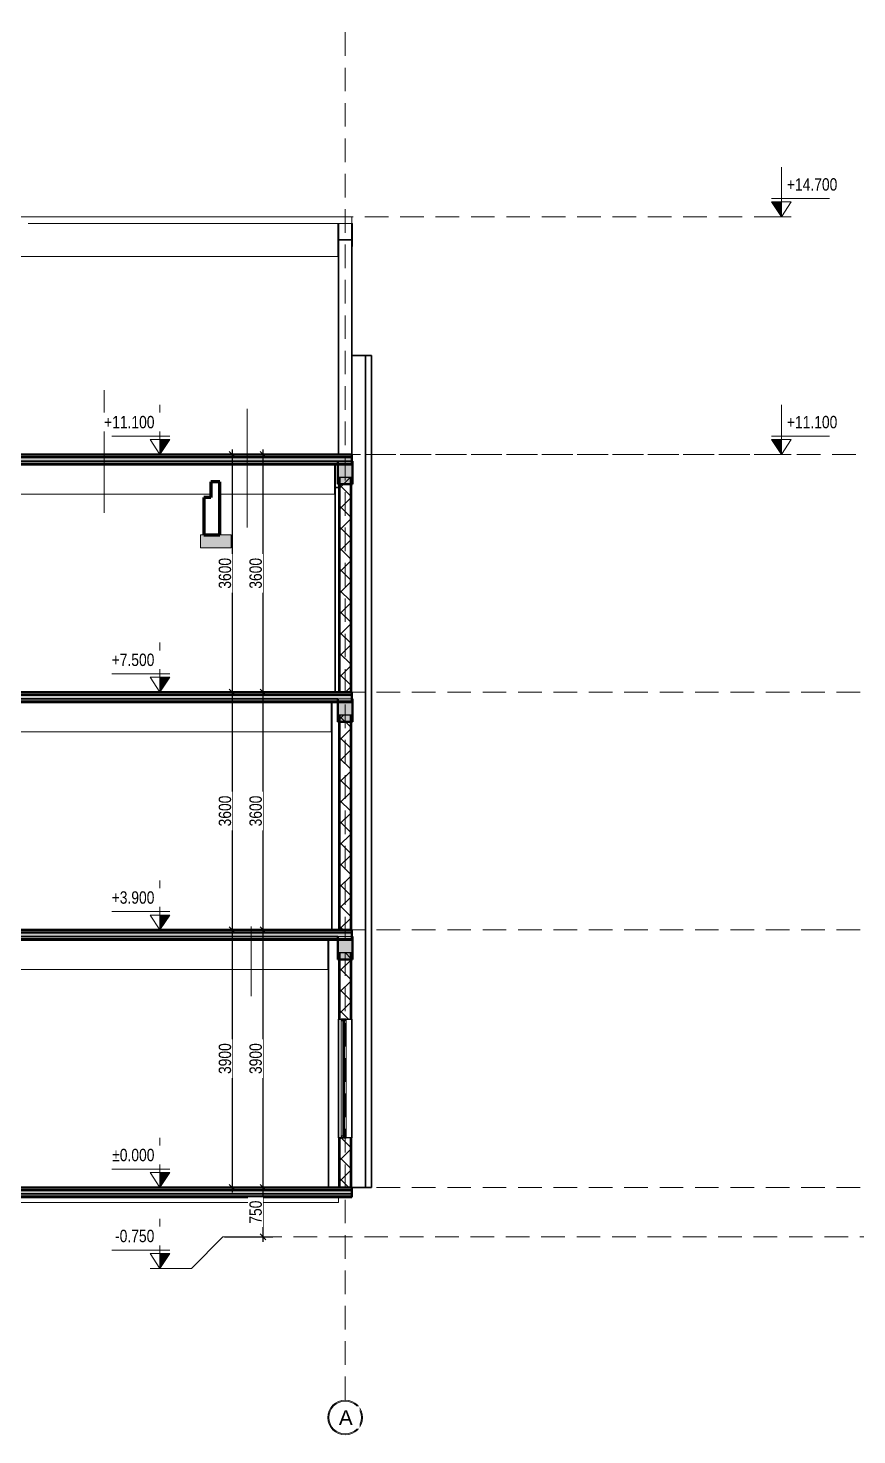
# Model space of a CAD drawing. Header units: millimetres. Extents: x -31177 to 43935, y -145912 to 20306.
# Drawn here: x -4800 to 7747, y -73748 to -52443 of the extents above; entities that cross this region are included whole.
import ezdxf

# ---------------------------------------------------------------- set-up
doc = ezdxf.new("R2010")
doc.units = ezdxf.units.MM
doc.linetypes.add('Hidden', pattern=[535.78125, 357.1875, -178.59375])
for name, color, linetype, lineweight in [('A-ANNO-DIMS', 1, 'Continuous', 9), ('A-DETL', 8, 'Continuous', 18), ('A-DETL-GENF', 8, 'Continuous', 18), ('A-DETL-WIDE', 7, 'Continuous', 70), ('A-FLOR', 7, 'Continuous', 18), ('A-FLOR-LEVL', 8, 'Continuous', 9), ('A-FLOR-MCUT', 7, 'Continuous', 50), ('A-FLOR-PATT', 8, 'Continuous', 50), ('A-GLAZ', 4, 'Continuous', 25), ('A-WALL', 7, 'Continuous', 35), ('A-WALL-PATT', 8, 'Continuous', 25), ('S-BEAM', 7, 'Continuous', 18), ('S-COLS', 7, 'Continuous', 35), ('S-FNDN', 7, 'Continuous', 18), ('S-GRID', 1, 'Continuous', 9), ('S-GRID-IDEN', 1, 'Continuous', 9)]:
    doc.layers.add(name, color=color, linetype=linetype, lineweight=lineweight)
doc.styles.add('Arial', font='arial.ttf', dxfattribs={"width": 0.8, "height": 187.5})
doc.styles.add('Arial_1', font='arial.ttf', dxfattribs={"height": 225})
doc.dimstyles.new('kt_nam', dxfattribs={"dimscale": 304.8, "dimtxt": 191.298637, "dimasz": 0.295276, "dimexe": 0.492126, "dimexo": 0.0625, "dimgap": 0.049213, "dimtad": 1, "dimdec": 0, "dimzin": 0, "dimdsep": 46, "dimtxsty": 'Arial', "dimblk1": 'OBLIQUE', "dimblk2": 'OBLIQUE', "dimsah": 1, "dimcen": 0.09, "dimdle": 0.246063, "dimazin": 0, "dimtfac": 1, "dimtdec": 4, "dimtix": 1, "dimtmove": 0, "dimatfit": 3, "dimfxl": 1.968504, "dimfxlon": 1, "dimtvp": 1, "dimtfill": 1, "dimtolj": 1, "dimtzin": 0, "dimarcsym": 2})
pattern_1 = [(0, (-5629.864, -63999.29), (304.8, 76.2), [25.146, -203.454, 25.146, -203.454, -1219.2]), (0, (-5629.864, -63999.29), (304.8, 76.2), [-457.2, 25.146, -432.054, 25.146, -203.454, -533.4]), (0, (-5629.864, -63999.29), (304.8, 76.2), [-1143, 25.146, -127.254, 25.146, -355.854]), (120, (-5515.564, -63961.19), (-218.39114, 225.86454), [25.146, -203.454, 25.146, -203.454, -1219.2]), (120, (-5515.564, -63961.19), (-218.39114, 225.86454), [-457.2, 25.146, -432.054, 25.146, -203.454, -533.4]), (120, (-5515.564, -63961.19), (-218.39114, 225.86454), [-1143, 25.146, -127.254, 25.146, -355.854]), (240, (-5477.464, -63808.79), (-86.40886, -302.06454), [25.146, -203.454, 25.146, -203.454, -1219.2]), (240, (-5477.464, -63808.79), (-86.40886, -302.06454), [-457.2, 25.146, -432.054, 25.146, -203.454, -533.4]), (240, (-5477.464, -63808.79), (-86.40886, -302.06454), [-1143, 25.146, -127.254, 25.146, -355.854])]
pattern_2 = [(45, (-5629.86, -63999.3), (-159.099, 159.099), []), (135, (-5629.86, -63999.3), (-159.099, -159.099), [])]

# ---------------------------------------------------------------- blocks, each defined once
blk = doc.blocks.new('CUA SO 2 CANH NHOM KINH O O THOANG - S1_1500x1800-2404851-MẶT CẮT 3-3')
at = {"layer": 'A-GLAZ'}
for p, q in [((13, 2550), (-63, 2550)), ((-63, 2550), (-63, 2525)), ((-63, 2525), (13, 2525)), ((-12.5, 2525), (-37.5, 2525)), ((-37.5, 2525), (-37.5, 775)), ((-12.5, 775), (-12.5, 2525)), ((13, 2525), (13, 2550)), ((13, 775), (-63, 775)), ((-63, 775), (-63, 750)), ((-63, 750), (13, 750)), ((-37.5, 775), (-12.5, 775)), ((13, 750), (13, 775))]:
    blk.add_line(p, q, dxfattribs=at)
at = {"layer": 'A-GLAZ', "lineweight": 18}
for p, q in [((-63, 2525), (-63, 775)), ((13, 2525), (13, 775))]:
    blk.add_line(p, q, dxfattribs=at)
blk = doc.blocks.new('M_Concrete-Rectangular-Column - COT250X350-2391829-MẶT CẮT 3-3')
at = {"layer": 'S-COLS'}
blk.add_line((-250, 3750), (-250, 0), dxfattribs=at)
blk = doc.blocks.new('M_Concrete-Rectangular-Column - COT220X300-2391836-MẶT CẮT 3-3')
at = {"layer": 'S-COLS'}
blk.add_line((-200, 7350), (-200, 3900), dxfattribs=at)
blk = doc.blocks.new('M_Concrete-Rectangular-Column - COT200X250-2391837-MẶT CẮT 3-3')
at = {"layer": 'S-COLS'}
blk.add_line((-150, 10950), (-150, 7500), dxfattribs=at)
blk = doc.blocks.new('M_Concrete-Rectangular-Column - COT200X200-2391835-MẶT CẮT 3-3')
at = {"layer": 'S-COLS'}
for p, q in [((-100, 14600), (-100, 11100)), ((100, 14600), (100, 11100))]:
    blk.add_line(p, q, dxfattribs=at)
blk = doc.blocks.new('Level - _-000-1742762-MẶT CẮT 3-3')
at = {"layer": 'A-FLOR-LEVL'}
blk.add_hatch(color=256, dxfattribs=at).paths.add_polyline_path([(15834, 225), (15834, 0), (15684, 225)])
for p, q in [((15834, 0), (15834, 750)), ((15684, 277), (16563, 277)), ((15834, 0), (15684, 225)), ((15684, 225), (15984, 225)), ((15834, 225), (15684, 225)), ((15684, 225), (15834, 0)), ((15834, 0), (15984, 225)), ((15834, 0), (15834, 225)), ((15684, 0), (15984, 0))]:
    blk.add_line(p, q, dxfattribs=at)
blk = doc.blocks.new('Level - 000_-1742766-MẶT CẮT 3-3')
at = {"layer": 'A-FLOR-LEVL'}
blk.add_hatch(color=256, dxfattribs=at).paths.add_polyline_path([(15834, 4125), (15834, 3900), (15684, 4125)])
for p, q in [((15834, 3900), (15834, 4650)), ((15684, 4177), (16563, 4177)), ((15834, 3900), (15684, 4125)), ((15684, 4125), (15984, 4125)), ((15834, 4125), (15684, 4125)), ((15684, 4125), (15834, 3900)), ((15834, 3900), (15984, 4125)), ((15834, 3900), (15834, 4125)), ((15684, 3900), (15984, 3900))]:
    blk.add_line(p, q, dxfattribs=at)
blk = doc.blocks.new('_Oblique')
at = {"color": 0, "linetype": 'ByBlock', "lineweight": -2}
blk.add_line((-0.5, -0.5), (0.5, 0.5), dxfattribs=at)
blk = doc.blocks.new('DIMBLOCK1-MẶT CẮT 3-3')
at = {"layer": 'A-ANNO-DIMS', "color": 0, "lineweight": -2, "transparency": 16777216}
for p, q in [((-1825, -70000), (-1094, -70000)), ((-1244, -70825), (-1244, -69925)), ((-1825, -70750), (-1094, -70750))]:
    blk.add_line(p, q, dxfattribs=at)
at = {"layer": 'Defpoints', "color": 0, "transparency": 16777216}
for p in [(-1844, -70000), (-1244, -70000), (-1844, -70750)]:
    blk.add_point(p, dxfattribs=at)
at = {"layer": 'A-ANNO-DIMS', "color": 0, "lineweight": -2, "transparency": 16777216, "xscale": 90, "yscale": 90, "zscale": 90}
for p, rotation in [((-1244, -70000), 90), ((-1244, -70750), 270)]:
    blk.add_blockref('_Oblique', p, dxfattribs=dict(at, rotation=rotation))
at = {"layer": 'A-ANNO-DIMS', "color": 0, "transparency": 16777216, "insert": (-1355, -70375), "char_height": 187.5, "width": 413.21, "attachment_point": 5, "rotation": 90, "style": 'Arial', "bg_fill": 3, "box_fill_scale": 1.1, "bg_fill_color": 256, "bg_fill_true_color": 13158600, "bg_fill_transparency": 0}
blk.add_mtext('\\A1;750', dxfattribs=at)
blk = doc.blocks.new('DIMBLOCK2-MẶT CẮT 3-3')
at = {"layer": 'A-ANNO-DIMS', "color": 0, "lineweight": -2, "transparency": 16777216}
for p, q in [((-1244, -70075), (-1244, -66025)), ((-1825, -66100), (-1094, -66100)), ((-1825, -70000), (-1094, -70000))]:
    blk.add_line(p, q, dxfattribs=at)
at = {"layer": 'Defpoints', "color": 0, "transparency": 16777216}
for p in [(-1844, -66100), (-1244, -66100), (-1844, -70000)]:
    blk.add_point(p, dxfattribs=at)
at = {"layer": 'A-ANNO-DIMS', "color": 0, "lineweight": -2, "transparency": 16777216, "xscale": 90, "yscale": 90, "zscale": 90}
for p, rotation in [((-1244, -66100), 90), ((-1244, -70000), 270)]:
    blk.add_blockref('_Oblique', p, dxfattribs=dict(at, rotation=rotation))
at = {"layer": 'A-ANNO-DIMS', "color": 0, "transparency": 16777216, "insert": (-1355, -68050), "char_height": 187.5, "width": 550.94, "attachment_point": 5, "rotation": 90, "style": 'Arial', "bg_fill": 3, "box_fill_scale": 1.1, "bg_fill_color": 256, "bg_fill_true_color": 13158600, "bg_fill_transparency": 0}
blk.add_mtext('\\A1;3900', dxfattribs=at)
blk = doc.blocks.new('DIMBLOCK3-MẶT CẮT 3-3')
at = {"layer": 'A-ANNO-DIMS', "color": 0, "lineweight": -2, "transparency": 16777216}
for p, q in [((-1825, -62500), (-1094, -62500)), ((-1244, -66175), (-1244, -62425)), ((-1825, -66100), (-1094, -66100))]:
    blk.add_line(p, q, dxfattribs=at)
at = {"layer": 'Defpoints', "color": 0, "transparency": 16777216}
for p in [(-1844, -62500), (-1244, -62500), (-1844, -66100)]:
    blk.add_point(p, dxfattribs=at)
at = {"layer": 'A-ANNO-DIMS', "color": 0, "lineweight": -2, "transparency": 16777216, "xscale": 90, "yscale": 90, "zscale": 90}
for p, rotation in [((-1244, -62500), 90), ((-1244, -66100), 270)]:
    blk.add_blockref('_Oblique', p, dxfattribs=dict(at, rotation=rotation))
at = {"layer": 'A-ANNO-DIMS', "color": 0, "transparency": 16777216, "insert": (-1355, -64300), "char_height": 187.5, "width": 550.94, "attachment_point": 5, "rotation": 90, "style": 'Arial', "bg_fill": 3, "box_fill_scale": 1.1, "bg_fill_color": 256, "bg_fill_true_color": 13158600, "bg_fill_transparency": 0}
blk.add_mtext('\\A1;3600', dxfattribs=at)
blk = doc.blocks.new('DIMBLOCK4-MẶT CẮT 3-3')
at = {"layer": 'A-ANNO-DIMS', "color": 0, "lineweight": -2, "transparency": 16777216}
for p, q in [((-1825, -58900), (-1094, -58900)), ((-1244, -62575), (-1244, -58825)), ((-1825, -62500), (-1094, -62500))]:
    blk.add_line(p, q, dxfattribs=at)
at = {"layer": 'Defpoints', "color": 0, "transparency": 16777216}
for p in [(-1844, -58900), (-1244, -58900), (-1844, -62500)]:
    blk.add_point(p, dxfattribs=at)
at = {"layer": 'A-ANNO-DIMS', "color": 0, "lineweight": -2, "transparency": 16777216, "xscale": 90, "yscale": 90, "zscale": 90}
for p, rotation in [((-1244, -58900), 90), ((-1244, -62500), 270)]:
    blk.add_blockref('_Oblique', p, dxfattribs=dict(at, rotation=rotation))
at = {"layer": 'A-ANNO-DIMS', "color": 0, "transparency": 16777216, "insert": (-1355, -60700), "char_height": 187.5, "width": 550.94, "attachment_point": 5, "rotation": 90, "style": 'Arial', "bg_fill": 3, "box_fill_scale": 1.1, "bg_fill_color": 256, "bg_fill_true_color": 13158600, "bg_fill_transparency": 0}
blk.add_mtext('\\A1;3600', dxfattribs=at)
blk = doc.blocks.new('DIMBLOCK5-MẶT CẮT 3-3')
at = {"layer": 'A-ANNO-DIMS', "color": 0, "lineweight": -2, "transparency": 16777216}
for p, q in [((-1129, -58900), (-1860, -58900)), ((-1710, -58825), (-1710, -62575)), ((-1129, -62500), (-1860, -62500))]:
    blk.add_line(p, q, dxfattribs=at)
at = {"layer": 'Defpoints', "color": 0, "transparency": 16777216}
for p in [(-1110, -58900), (-1710, -62500), (-1110, -62500)]:
    blk.add_point(p, dxfattribs=at)
at = {"layer": 'A-ANNO-DIMS', "color": 0, "lineweight": -2, "transparency": 16777216, "xscale": 90, "yscale": 90, "zscale": 90}
for p, rotation in [((-1710, -58900), 90), ((-1710, -62500), 270)]:
    blk.add_blockref('_Oblique', p, dxfattribs=dict(at, rotation=rotation))
at = {"layer": 'A-ANNO-DIMS', "color": 0, "transparency": 16777216, "insert": (-1820, -60700), "char_height": 187.5, "width": 550.94, "attachment_point": 5, "rotation": 90, "style": 'Arial', "bg_fill": 3, "box_fill_scale": 1.1, "bg_fill_color": 256, "bg_fill_true_color": 13158600, "bg_fill_transparency": 0}
blk.add_mtext('\\A1;3600', dxfattribs=at)
blk = doc.blocks.new('DIMBLOCK6-MẶT CẮT 3-3')
at = {"layer": 'A-ANNO-DIMS', "color": 0, "lineweight": -2, "transparency": 16777216}
for p, q in [((-1129, -62500), (-1860, -62500)), ((-1710, -62425), (-1710, -66175)), ((-1129, -66100), (-1860, -66100))]:
    blk.add_line(p, q, dxfattribs=at)
at = {"layer": 'Defpoints', "color": 0, "transparency": 16777216}
for p in [(-1110, -62500), (-1710, -66100), (-1110, -66100)]:
    blk.add_point(p, dxfattribs=at)
at = {"layer": 'A-ANNO-DIMS', "color": 0, "lineweight": -2, "transparency": 16777216, "xscale": 90, "yscale": 90, "zscale": 90}
for p, rotation in [((-1710, -62500), 90), ((-1710, -66100), 270)]:
    blk.add_blockref('_Oblique', p, dxfattribs=dict(at, rotation=rotation))
at = {"layer": 'A-ANNO-DIMS', "color": 0, "transparency": 16777216, "insert": (-1820, -64300), "char_height": 187.5, "width": 550.94, "attachment_point": 5, "rotation": 90, "style": 'Arial', "bg_fill": 3, "box_fill_scale": 1.1, "bg_fill_color": 256, "bg_fill_true_color": 13158600, "bg_fill_transparency": 0}
blk.add_mtext('\\A1;3600', dxfattribs=at)
blk = doc.blocks.new('DIMBLOCK7-MẶT CẮT 3-3')
at = {"layer": 'A-ANNO-DIMS', "color": 0, "lineweight": -2, "transparency": 16777216}
for p, q in [((-1710, -66025), (-1710, -70075)), ((-1129, -66100), (-1860, -66100)), ((-1129, -70000), (-1860, -70000))]:
    blk.add_line(p, q, dxfattribs=at)
at = {"layer": 'Defpoints', "color": 0, "transparency": 16777216}
for p in [(-1110, -66100), (-1710, -70000), (-1110, -70000)]:
    blk.add_point(p, dxfattribs=at)
at = {"layer": 'A-ANNO-DIMS', "color": 0, "lineweight": -2, "transparency": 16777216, "xscale": 90, "yscale": 90, "zscale": 90}
for p, rotation in [((-1710, -66100), 90), ((-1710, -70000), 270)]:
    blk.add_blockref('_Oblique', p, dxfattribs=dict(at, rotation=rotation))
at = {"layer": 'A-ANNO-DIMS', "color": 0, "transparency": 16777216, "insert": (-1820, -68050), "char_height": 187.5, "width": 550.94, "attachment_point": 5, "rotation": 90, "style": 'Arial', "bg_fill": 3, "box_fill_scale": 1.1, "bg_fill_color": 256, "bg_fill_true_color": 13158600, "bg_fill_transparency": 0}
blk.add_mtext('\\A1;3900', dxfattribs=at)
blk = doc.blocks.new('Grid - TRUC  D1-102336-MẶT CẮT 3-3')
at = {"layer": 'S-GRID-IDEN'}
for radius in [263, 248]:
    blk.add_circle((0, -3486), radius, dxfattribs=at)

msp = doc.modelspace()

# ---------------------------------------------------------------- hatches: boundary and pattern name
at = {"layer": 'A-DETL-GENF'}
msp.add_hatch(color=7, dxfattribs=at).paths.add_polyline_path([(-1863.7, -60315), (-1727.8, -60315), (-1727.8, -60115), (-2192.8, -60115), (-2192.8, -60315), (-1897.1, -60315)])
at = {"layer": 'A-FLOR-PATT'}
for points in [[(100.4, -58940), (100.4, -58900), (-15000, -58900), (-15000, -58940), (-62.7, -58940)], [(-15000, -59040), (100.4, -59040), (100.4, -58940), (-15000, -58940)], [(-226.4, -62540), (100.4, -62540), (100.4, -62500), (-15000, -62500), (-15000, -62540), (-553.9, -62540)], [(-10459.7, -62640), (100.4, -62640), (100.4, -62540), (-15000, -62540), (-15000, -62640), (-10541.6, -62640)], [(-62.7, -66140), (100.4, -66140), (100.4, -66100), (-15000, -66100), (-15000, -66140), (-226.4, -66140)], [(-10296, -66240), (100.4, -66240), (100.4, -66140), (-15000, -66140), (-15000, -66240), (-10377.8, -66240)]]:
    msp.add_hatch(color=256, dxfattribs=at).paths.add_polyline_path(points)
at = {"layer": 'A-FLOR-PATT', "lineweight": 18}
for points in [[(100.4, -59050), (100.4, -59040), (-15000, -59040), (-15000, -59050), (-62.7, -59050)], [(100.4, -62650), (100.4, -62640), (-15000, -62640), (-15000, -62650), (-62.7, -62650)], [(100.4, -66250), (100.4, -66240), (-15000, -66240), (-15000, -66250), (-62.7, -66250)]]:
    msp.add_hatch(color=256, dxfattribs=at).paths.add_polyline_path(points)
at = {"layer": 'A-FLOR-PATT'}
h = msp.add_hatch(color=256, dxfattribs=at)
h.paths.add_polyline_path([(100.4, -70040), (100.4, -70000), (-6361, -70000), (-6281, -70040), (-226.4, -70040)])
h.paths.add_polyline_path([(-13652.5, -70040), (-11792.8, -70040), (-11792.8, -70000), (-15000, -70000), (-15000, -70040)])
h.paths.add_polyline_path([(-11572.8, -70040), (-6504.6, -70040), (-6584.6, -70000), (-11572.8, -70000)])
h = msp.add_hatch(color=256, dxfattribs=at)
h.paths.add_polyline_path([(-226.4, -70140), (100.4, -70140), (100.4, -70040), (-6281, -70040), (-6251, -70055), (-6251, -70140), (-553.9, -70140)])
h.paths.add_polyline_path([(-13652.5, -70140), (-11792.8, -70140), (-11792.8, -70040), (-15000, -70040), (-15000, -70140)])
h.paths.add_polyline_path([(-11572.8, -70140), (-6471, -70140), (-6471, -70056.8), (-6504.6, -70040), (-11572.8, -70040)])
at = {"layer": 'A-FLOR-PATT', "lineweight": 18}
h = msp.add_hatch(color=256, dxfattribs=at)
h.paths.add_polyline_path([(100.4, -70150), (100.4, -70140), (-6251, -70140), (-6251, -70150), (-226.4, -70150)])
h.paths.add_polyline_path([(-15000, -70150), (-11792.8, -70150), (-11792.8, -70140), (-15000, -70140)])
h.paths.add_polyline_path([(-11572.8, -70150), (-6471, -70150), (-6471, -70140), (-11572.8, -70140)])
at = {"layer": 'A-WALL-PATT', "lineweight": 18}
h = msp.add_hatch(dxfattribs=at)
h.set_pattern_fill('FP_1', color=256, style=0, pattern_type=2)
h.set_pattern_definition(pattern_1)
h.paths.add_polyline_path([(-85, -62500), (-85, -59250), (-100, -59250), (-100, -62500)])
h = msp.add_hatch(dxfattribs=at)
h.set_pattern_fill('FP_2', color=256, style=0, pattern_type=2)
h.set_pattern_definition(pattern_2)
h.paths.add_polyline_path([(-85, -62500), (85, -62500), (85, -59250), (-85, -59250), (-85, -62303.2)])
h = msp.add_hatch(dxfattribs=at)
h.set_pattern_fill('FP_1', color=256, style=0, pattern_type=2)
h.set_pattern_definition(pattern_1)
h.paths.add_polyline_path([(100, -62500), (100, -59250), (85, -59250), (85, -62500)])
h = msp.add_hatch(dxfattribs=at)
h.set_pattern_fill('FP_1', color=256, style=0, pattern_type=2)
h.set_pattern_definition(pattern_1)
h.paths.add_polyline_path([(-85, -66100), (-85, -62850), (-100, -62850), (-100, -66100)])
h = msp.add_hatch(dxfattribs=at)
h.set_pattern_fill('FP_2', color=256, style=0, pattern_type=2)
h.set_pattern_definition(pattern_2)
h.paths.add_polyline_path([(85, -66100), (85, -62850), (-85, -62850), (-85, -66100), (-62.7, -66100)])
h = msp.add_hatch(dxfattribs=at)
h.set_pattern_fill('FP_1', color=256, style=0, pattern_type=2)
h.set_pattern_definition(pattern_1)
h.paths.add_polyline_path([(100, -66100), (100, -62850), (85, -62850), (85, -66100)])
h = msp.add_hatch(dxfattribs=at)
h.set_pattern_fill('FP_1', color=256, style=0, pattern_type=2)
h.set_pattern_definition(pattern_1)
h.paths.add_polyline_path([(-85, -70000), (-85, -69250), (-100, -69250), (-100, -70000)])
h.paths.add_polyline_path([(-85, -67450), (-85, -66450), (-100, -66450), (-100, -67450)])
h = msp.add_hatch(dxfattribs=at)
h.set_pattern_fill('FP_2', color=256, style=0, pattern_type=2)
h.set_pattern_definition(pattern_2)
h.paths.add_polyline_path([(85, -70000), (85, -69250), (-85, -69250), (-85, -70000)])
h.paths.add_polyline_path([(85, -67450), (85, -66450), (-85, -66450), (-85, -67450), (19.2, -67450)])
h = msp.add_hatch(dxfattribs=at)
h.set_pattern_fill('FP_1', color=256, style=0, pattern_type=2)
h.set_pattern_definition(pattern_1)
h.paths.add_polyline_path([(100, -70000), (100, -69250), (85, -69250), (85, -70000)])
h.paths.add_polyline_path([(100, -67450), (100, -66450), (85, -66450), (85, -67450)])
at = {"layer": 'S-BEAM'}
for points in [[(-110, -59350), (110, -59350), (110, -59000), (-110, -59000), (-110, -59126.5)], [(-62.7, -62950), (110, -62950), (110, -62600), (-110, -62600), (-110, -62950)], [(-110, -66550), (110, -66550), (110, -66200), (-110, -66200), (-110, -66538.9)]]:
    msp.add_hatch(color=256, dxfattribs=at).paths.add_polyline_path(points)

# ---------------------------------------------------------------- linework, layer by layer
at = {"layer": 'A-DETL'}
for p, q in [((-3651.4, -57923.4), (-3651.4, -59783.4)), ((-1483.9, -58207), (-1483.9, -60007)), ((-2142.1, -60115), (-2192.8, -60115)), ((-2192.8, -60115), (-2192.8, -60315)), ((-1727.8, -60115), (-1897.1, -60115)), ((-1727.8, -60315), (-1727.8, -60115)), ((-2192.8, -60315), (-1727.8, -60315)), ((-1422.3, -66048.9), (-1422.3, -67103.8))]:
    msp.add_line(p, q, dxfattribs=at)
at = {"layer": 'A-DETL-WIDE'}
for p, q in [((-1897.1, -59315), (-2032.1, -59315)), ((-2032.1, -59315), (-2032.1, -59550)), ((-1897.1, -60115), (-1897.1, -59315)), ((-2032.1, -59550), (-2142.1, -59550)), ((-2142.1, -59550), (-2142.1, -60115)), ((-2142.1, -60115), (-1897.1, -60115))]:
    msp.add_line(p, q, dxfattribs=at)
at = {"layer": 'A-FLOR', "color": 250, "lineweight": 50}
for p, q in [((100.4, -58900), (-15000, -58900)), ((100.4, -59050), (100.4, -58900)), ((-15000, -59050), (100.4, -59050)), ((100.4, -62500), (-15000, -62500)), ((100.4, -62650), (100.4, -62500)), ((-15000, -62650), (100.4, -62650)), ((100.4, -66100), (-15000, -66100)), ((-15000, -66250), (100.4, -66250)), ((100.4, -66250), (100.4, -66100)), ((100.4, -70000), (-6361, -70000)), ((100.4, -70150), (100.4, -70000)), ((-6251, -70150), (100.4, -70150))]:
    msp.add_line(p, q, dxfattribs=at)
at = {"layer": 'A-FLOR'}
for p, q in [((-101.7, -70230), (-5300.9, -70230)), ((-101.7, -70150), (-101.7, -70230))]:
    msp.add_line(p, q, dxfattribs=at)
at = {"layer": 'A-FLOR-LEVL', "linetype": 'Hidden'}
for p, q in [((-15240, -55300), (6604.5, -55300)), ((15834.3, -66100), (-2804.9, -66100)), ((15834.3, -70000), (-2804.9, -70000)), ((-1852.4, -70750), (14881.8, -70750))]:
    msp.add_line(p, q, dxfattribs=at)
at = {"layer": 'A-FLOR-LEVL'}
for p, q in [((-1852.4, -70750), (-2328.7, -71226.2)), ((-2328.7, -71226.2), (-2804.9, -71226.2))]:
    msp.add_line(p, q, dxfattribs=at)
at = {"layer": 'A-FLOR-MCUT'}
for p, q in [((100.4, -58940), (-15000, -58940)), ((100.4, -59040), (-15000, -59040)), ((100.4, -62540), (-15000, -62540)), ((100.4, -62640), (-15000, -62640)), ((100.4, -66140), (-15000, -66140)), ((100.4, -66240), (-15000, -66240)), ((100.4, -70040), (-6281, -70040)), ((100.4, -70140), (-6251, -70140))]:
    msp.add_line(p, q, dxfattribs=at)
at = {"layer": 'A-WALL'}
for p, q in [((-100, -55800), (-112.7, -55800)), ((-100, -55800), (-100, -55650)), ((-100, -55650), (100, -55650)), ((100, -55650), (100, -58900)), ((400, -57400), (100, -57400)), ((306, -57400), (306, -70000)), ((400, -57400), (400, -70000)), ((-100, -59400), (-162.7, -59400)), ((-200, -63000), (-212.7, -63000)), ((-250, -66600), (-262.7, -66600)), ((-100, -69250), (-100, -67450)), ((100, -67450), (100, -69250)), ((400, -70000), (101.1, -70000))]:
    msp.add_line(p, q, dxfattribs=at)
at = {"layer": 'A-WALL', "lineweight": 25}
for p, q in [((100, -59250), (-100, -59250)), ((-100, -59250), (-100, -62500)), ((100, -62500), (100, -59250)), ((100, -62850), (-100, -62850)), ((-100, -62850), (-100, -66100)), ((100, -66100), (100, -62850)), ((100, -66450), (-100, -66450)), ((-100, -66450), (-100, -67450)), ((100, -67450), (100, -66450)), ((-100, -67450), (100, -67450)), ((100, -69250), (-100, -69250)), ((-100, -69250), (-100, -70000)), ((100, -70000), (100, -69250))]:
    msp.add_line(p, q, dxfattribs=at)
at = {"layer": 'A-WALL', "lineweight": 50}
for p, q in [((-85, -59250), (-85, -62500)), ((85, -59250), (85, -62500)), ((-85, -62850), (-85, -66100)), ((85, -62850), (85, -66100)), ((-85, -66450), (-85, -67450)), ((85, -66450), (85, -67450)), ((-85, -69250), (-85, -70000)), ((85, -69250), (85, -70000))]:
    msp.add_line(p, q, dxfattribs=at)
at = {"layer": 'S-BEAM'}
for p, q in [((-112.7, -55400), (-112.7, -55900)), ((-110, -55400), (-110, -55750)), ((110, -55400), (100, -55400)), ((110, -55750), (110, -55400)), ((-110, -55750), (-100, -55750)), ((100, -55750), (110, -55750)), ((-112.7, -55900), (-5237.3, -55900)), ((100, -59000), (-110, -59000)), ((-162.7, -59050), (-162.7, -59500)), ((-2032.1, -59500), (-5187.3, -59500)), ((-162.7, -59500), (-1897.1, -59500)), ((100, -62600), (-110, -62600)), ((-212.7, -62650), (-212.7, -63100)), ((-212.7, -63100), (-5137.3, -63100)), ((-262.7, -66250), (-262.7, -66700)), ((100, -66200), (-110, -66200)), ((-262.7, -66700), (-5087.3, -66700))]:
    msp.add_line(p, q, dxfattribs=at)
at = {"layer": 'S-BEAM', "lineweight": 50}
for p, q in [((-110, -59000), (-110, -59350)), ((110, -59000), (100, -59000)), ((110, -59350), (110, -59000)), ((-110, -59350), (110, -59350)), ((-110, -62600), (-110, -62950)), ((110, -62600), (100, -62600)), ((110, -62950), (110, -62600)), ((-110, -62950), (110, -62950)), ((-110, -66200), (-110, -66550)), ((110, -66200), (100, -66200)), ((110, -66550), (110, -66200)), ((-110, -66550), (110, -66550))]:
    msp.add_line(p, q, dxfattribs=at)
at = {"layer": 'S-FNDN'}
for p, q in [((-4800, -55300), (100, -55300)), ((100, -55300), (100, -55400)), ((100, -55400), (-4800, -55400)), ((-110, -62600), (100, -62600)), ((-110, -66200), (100, -66200))]:
    msp.add_line(p, q, dxfattribs=at)
at = {"layer": 'S-FNDN', "lineweight": 35}
for p, q in [((-15000, -59000), (100.4, -59000)), ((100, -59000), (100, -58900)), ((-5290, -62600), (-110, -62600)), ((100, -62600), (100, -62500)), ((-5290, -66200), (-110, -66200)), ((100, -66200), (100, -66100)), ((-6251, -70100), (100.4, -70100))]:
    msp.add_line(p, q, dxfattribs=at)

# ---------------------------------------------------------------- block references
at = {"layer": 'A-FLOR-LEVL'}
for p in [(-9229.8, -59200), (-9229.8, -62800)]:
    msp.add_blockref('Level - 000_-1742766-MẶT CẮT 3-3', p, dxfattribs=at)
at = {"layer": 'A-FLOR-LEVL', "extrusion": (0, 0, -1)}
for name, p in [('Level - 000_-1742766-MẶT CẮT 3-3', (-13029.4, -62800)), ('Level - 000_-1742766-MẶT CẮT 3-3', (-13029.4, -66400)), ('Level - 000_-1742766-MẶT CẮT 3-3', (-13029.4, -70000)), ('Level - _-000-1742762-MẶT CẮT 3-3', (-13029.4, -70000)), ('Level - 000_-1742766-MẶT CẮT 3-3', (-13029.4, -75126.2))]:
    msp.add_blockref(name, p, dxfattribs=at)
at = {"layer": 'A-GLAZ', "lineweight": 18}
msp.add_blockref('CUA SO 2 CANH NHOM KINH O O THOANG - S1_1500x1800-2404851-MẶT CẮT 3-3', (0, -70000), dxfattribs=at)
at = {"layer": 'S-COLS'}
for name in ['M_Concrete-Rectangular-Column - COT200X200-2391835-MẶT CẮT 3-3', 'M_Concrete-Rectangular-Column - COT200X250-2391837-MẶT CẮT 3-3', 'M_Concrete-Rectangular-Column - COT220X300-2391836-MẶT CẮT 3-3', 'M_Concrete-Rectangular-Column - COT250X350-2391829-MẶT CẮT 3-3']:
    msp.add_blockref(name, (0, -70000), dxfattribs=at)
at = {"layer": 'S-GRID-IDEN'}
msp.add_blockref('Grid - TRUC  D1-102336-MẶT CẮT 3-3', (0, -70000), dxfattribs=at)

# ---------------------------------------------------------------- next in the draw order: texts
at = {"layer": 'A-FLOR-LEVL', "char_height": 187.5, "attachment_point": 1, "style": 'Arial', "bg_fill": 3, "box_fill_scale": 1.25, "bg_fill_color": 256, "bg_fill_true_color": 13158600, "bg_fill_transparency": 0}
for s, insert, width in [('+14.700', (6688, -54716), 918.734), ('+11.100', (-3650.4, -58316), 918.734), ('+11.100', (6688, -58316), 918.734), ('+7.500', (-3535.2, -61916), 779.24), ('+3.900', (-3535.2, -65516), 779.24), ('±0.000', (-3527.4, -69416), 769.62), ('-0.750', (-3483.6, -70642.2), 716.709)]:
    msp.add_mtext(s, dxfattribs=dict(at, insert=insert, width=width))
at = {"layer": 'S-GRID-IDEN', "insert": (-95.4, -73374.8), "char_height": 225, "width": 258.544, "attachment_point": 1, "style": 'Arial_1', "bg_fill": 3, "box_fill_scale": 1.25, "bg_fill_color": 256, "bg_fill_true_color": 13158600, "bg_fill_transparency": 0}
msp.add_mtext('A', dxfattribs=at)

# ---------------------------------------------------------------- next in the draw order: dimensions: what is measured, and where the dimension line sits
at = {"layer": 'A-ANNO-DIMS'}
dim = msp.add_linear_dim(base=(-1244, -70000), p1=(-1844, -70750), p2=(-1844, -70000), angle=90, dimstyle='kt_nam', override={"dimpost": '<>', "dimfxl": 750}, dxfattribs=at)
dim.commit()
dim.dimension.update_dxf_attribs({"geometry": 'DIMBLOCK1-MẶT CẮT 3-3', "text_midpoint": (-1354.7, -70375)})

# ---------------------------------------------------------------- next in the draw order: linework, layer by layer
at = {"layer": 'S-GRID', "linetype": 'Hidden'}
msp.add_line((0, -73223.2), (0, -52442.8), dxfattribs=at)

# ---------------------------------------------------------------- next in the draw order: texts
at = {"layer": 'A-FLOR-LEVL', "char_height": 187.5, "attachment_point": 1, "style": 'Arial', "bg_fill": 3, "box_fill_scale": 1.25, "bg_fill_color": 256, "bg_fill_true_color": 13158600, "bg_fill_transparency": 0}
for s, insert, width in [('+14.700', (6688, -54716), 918.734), ('+11.100', (-3650.4, -58316), 918.734), ('+11.100', (6688, -58316), 918.734), ('+7.500', (-3535.2, -61916), 779.24), ('+3.900', (-3535.2, -65516), 779.24), ('-0.750', (-3483.6, -70642.2), 716.709)]:
    msp.add_mtext(s, dxfattribs=dict(at, insert=insert, width=width))

# ---------------------------------------------------------------- next in the draw order: dimensions: what is measured, and where the dimension line sits
at = {"layer": 'A-ANNO-DIMS'}
dim = msp.add_linear_dim(base=(-1244, -66100), p1=(-1844, -70000), p2=(-1844, -66100), angle=90, dimstyle='kt_nam', override={"dimpost": '<>', "dimfxl": 3900}, dxfattribs=at)
dim.commit()
dim.dimension.update_dxf_attribs({"geometry": 'DIMBLOCK2-MẶT CẮT 3-3', "text_midpoint": (-1354.8, -68050)})

# ---------------------------------------------------------------- next in the draw order: dimensions: what is measured, and where the dimension line sits
dim = msp.add_linear_dim(base=(-1244, -62500), p1=(-1844, -66100), p2=(-1844, -62500), angle=90, dimstyle='kt_nam', override={"dimpost": '<>', "dimfxl": 3600}, dxfattribs=at)
dim.commit()
dim.dimension.update_dxf_attribs({"geometry": 'DIMBLOCK3-MẶT CẮT 3-3', "text_midpoint": (-1354.8, -64300)})

# ---------------------------------------------------------------- next in the draw order: dimensions: what is measured, and where the dimension line sits
dim = msp.add_linear_dim(base=(-1244, -58900), p1=(-1844, -62500), p2=(-1844, -58900), angle=90, dimstyle='kt_nam', override={"dimpost": '<>', "dimfxl": 3600}, dxfattribs=at)
dim.commit()
dim.dimension.update_dxf_attribs({"geometry": 'DIMBLOCK4-MẶT CẮT 3-3', "text_midpoint": (-1354.8, -60700)})

# ---------------------------------------------------------------- next in the draw order: linework, layer by layer
at = {"layer": 'A-FLOR-LEVL', "linetype": 'Hidden'}
msp.add_line((-2804.9, -58900), (15834.3, -58900), dxfattribs=at)

# ---------------------------------------------------------------- next in the draw order: dimensions: what is measured, and where the dimension line sits
at = {"layer": 'A-ANNO-DIMS'}
dim = msp.add_linear_dim(base=(-1709.7, -62500), p1=(-1109.7, -58900), p2=(-1109.7, -62500), angle=90, dimstyle='kt_nam', override={"dimpost": '<>', "dimfxl": 3600}, dxfattribs=at)
dim.commit()
dim.dimension.update_dxf_attribs({"geometry": 'DIMBLOCK5-MẶT CẮT 3-3', "text_midpoint": (-1820.5, -60700)})

# ---------------------------------------------------------------- next in the draw order: linework, layer by layer
at = {"layer": 'A-FLOR-LEVL', "linetype": 'Hidden'}
msp.add_line((-15240, -58900), (6604.5, -58900), dxfattribs=at)

# ---------------------------------------------------------------- next in the draw order: dimensions: what is measured, and where the dimension line sits
at = {"layer": 'A-ANNO-DIMS'}
dim = msp.add_linear_dim(base=(-1709.7, -66100), p1=(-1109.7, -62500), p2=(-1109.7, -66100), angle=90, dimstyle='kt_nam', override={"dimpost": '<>', "dimfxl": 3600}, dxfattribs=at)
dim.commit()
dim.dimension.update_dxf_attribs({"geometry": 'DIMBLOCK6-MẶT CẮT 3-3', "text_midpoint": (-1820.5, -64300)})

# ---------------------------------------------------------------- next in the draw order: linework, layer by layer
at = {"layer": 'A-FLOR-LEVL', "linetype": 'Hidden'}
msp.add_line((15834.3, -62500), (-2804.9, -62500), dxfattribs=at)

# ---------------------------------------------------------------- next in the draw order: dimensions: what is measured, and where the dimension line sits
at = {"layer": 'A-ANNO-DIMS'}
dim = msp.add_linear_dim(base=(-1709.7, -70000), p1=(-1109.7, -66100), p2=(-1109.7, -70000), angle=90, dimstyle='kt_nam', override={"dimpost": '<>', "dimfxl": 3900}, dxfattribs=at)
dim.commit()
dim.dimension.update_dxf_attribs({"geometry": 'DIMBLOCK7-MẶT CẮT 3-3', "text_midpoint": (-1820.5, -68050)})

doc.saveas('drawing.dxf')
